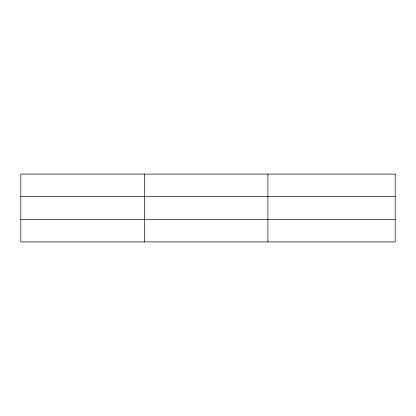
<?xml version="1.0" encoding="UTF-8"?>
<svg xmlns="http://www.w3.org/2000/svg" width="416" height="416" viewBox="0 0 416 416"><rect width="100%" height="100%" fill="white"/><g stroke="black" fill="none" stroke-linecap="round" stroke-linejoin="round"><path stroke-width="0.62" d="M144.352 241.904L144.352 174.096M267.904 241.904L267.904 174.096M20.8 196.472L395.2 196.472M20.8 219.528L395.2 219.528M395.2 174.096L395.2 241.904L20.8 241.904L20.8 174.096L395.2 174.096"/></g></svg>
